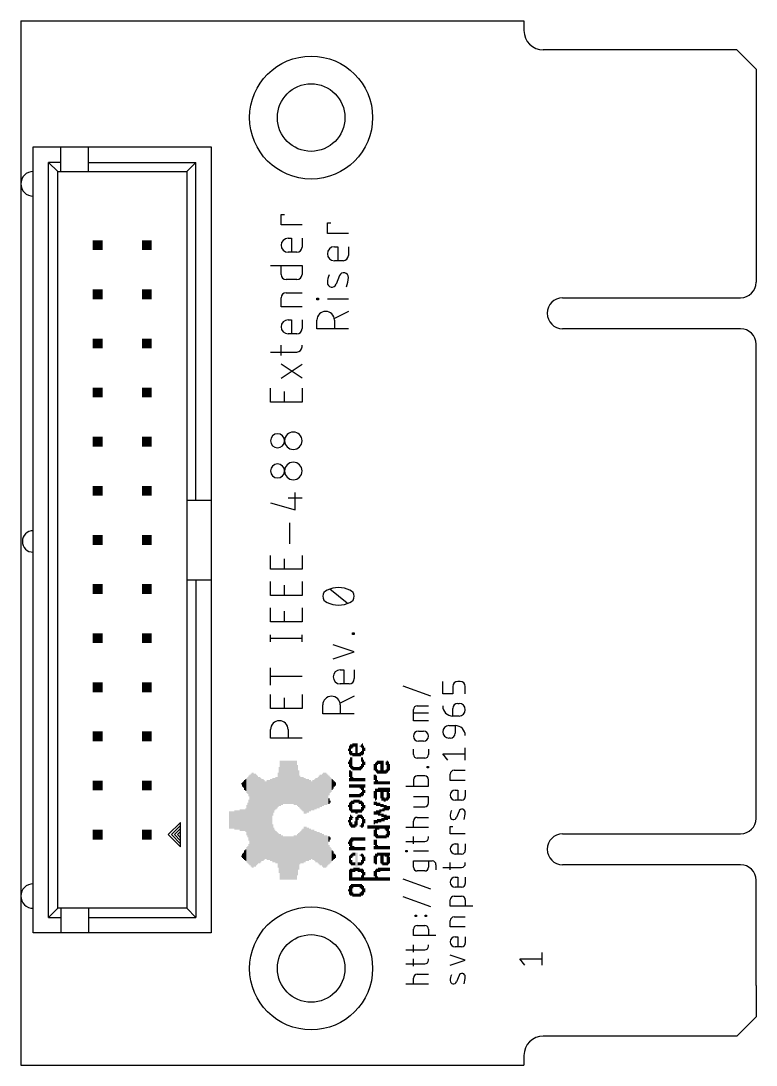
# Model space of a CAD drawing. Extents: x 0 to 54.6, y 0 to 84.3.
# Drawn here: x 0 to 38, y 0 to 54 of the extents above; entities that cross this region are included whole.
import ezdxf

# ---------------------------------------------------------------- set-up
doc = ezdxf.new("R2010")
doc.units = 0
for name, color, linetype in [('20', 30, 'CONTINUOUS'), ('21', 253, 'CONTINUOUS'), ('51', 253, 'CONTINUOUS')]:
    doc.layers.add(name, color=color, linetype=linetype)

# ---------------------------------------------------------------- blocks, each defined once
blk = doc.blocks.new('RECT')
blk.add_solid([(-0.5, -0.5), (0.5, -0.5), (-0.5, 0.5), (0.5, 0.5)])

msp = doc.modelspace()

# ---------------------------------------------------------------- linework, layer by layer
at = {"layer": '20'}
for p, q in [((0, 54), (0, 0)), ((0, 54), (26, 54)), ((26, 54), (26, 53.5)), ((37, 52.5), (27, 52.5)), ((37, 52.5), (38, 51.5)), ((38, 51.5), (38, 40.48)), ((28, 39.68), (37.2, 39.68)), ((37.2, 38.08), (28, 38.08)), ((38, 12.76), (38, 37.28)), ((28, 11.96), (37.2, 11.96)), ((37.2, 10.36), (28, 10.36)), ((38, 4.12), (38, 9.56)), ((38, 4.12), (38, 2.5)), ((37, 1.5), (38, 2.5)), ((37, 1.5), (27, 1.5)), ((0, 0), (26, 0)), ((26, 0.5), (26, 0))]:
    msp.add_line(p, q, dxfattribs=at)
for centre, radius, start, end in [((27, 53.5), 1, 180, 270), ((37.2, 40.48), 0.8, 270, 0), ((28, 38.88), 0.8, 90, 180), ((28, 38.88), 0.8, 180, 270), ((37.2, 37.28), 0.8, 0, 90), ((37.2, 12.76), 0.8, 270, 0), ((28, 11.16), 0.8, 90, 180), ((28, 11.16), 0.8, 180, 270), ((37.2, 9.56), 0.8, 0, 90), ((27, 0.5), 1, 90, 180)]:
    msp.add_arc(centre, radius, start, end, dxfattribs=at)
at = {"layer": '21'}
for p, q in [((0.6337, 6.8388), (0.6337, 47.4788)), ((0.6337, 47.4788), (2.0625, 47.4788)), ((2.0625, 47.4788), (3.4912, 47.4788)), ((2.0625, 46.6851), (2.0625, 47.4788)), ((3.4912, 47.4788), (9.8413, 47.4788)), ((3.4912, 46.6851), (3.4912, 47.4788)), ((9.8413, 47.4788), (9.8413, 29.2226)), ((1.4275, 7.6325), (1.4275, 46.6851)), ((2.0625, 46.6851), (1.4275, 46.6851)), ((1.9037, 46.2088), (1.4275, 46.6851)), ((2.0625, 46.2088), (2.0625, 46.6851)), ((3.4912, 46.2088), (3.4912, 46.6851)), ((3.4912, 46.6851), (9.0475, 46.6851)), ((8.5713, 46.2088), (9.0475, 46.6851)), ((9.0475, 29.2226), (9.0475, 46.6851)), ((1.9037, 8.1088), (1.9037, 46.2088)), ((1.9037, 46.2088), (2.0625, 46.2088)), ((2.0625, 46.2088), (3.4912, 46.2088)), ((3.4912, 46.2088), (8.5713, 46.2088)), ((8.5713, 46.2088), (8.5713, 29.2226)), ((13.4463, 43.4503), (13.4463, 43.9921)), ((13.4463, 43.9921), (13.6269, 43.9921)), ((14.5301, 43.4503), (13.4463, 43.4503)), ((15.8401, 43.0115), (15.8401, 43.5534)), ((15.8401, 43.5534), (16.0207, 43.5534)), ((13.8076, 42.7574), (13.9882, 42.7574)), ((13.9882, 42.7574), (13.9882, 42.035)), ((14.5301, 42.7574), (14.5301, 42.3059)), ((16.9238, 43.0115), (15.8401, 43.0115)), ((16.2013, 42.3187), (16.3819, 42.3187)), ((16.3819, 42.3187), (16.3819, 41.5962)), ((16.9238, 42.3187), (16.9238, 41.8672)), ((14.2591, 42.035), (13.8076, 42.035)), ((16.6529, 41.5962), (16.2013, 41.5962)), ((12.9045, 41.3433), (14.5301, 41.3433)), ((13.4463, 40.8918), (13.4463, 41.3433)), ((14.5301, 41.3433), (14.5301, 40.8918)), ((14.2591, 40.6208), (13.7172, 40.6208)), ((16.4722, 40.8285), (16.2916, 40.377)), ((13.4463, 39.2213), (13.4463, 39.6729)), ((13.7172, 39.9438), (14.5301, 39.9438)), ((15.2982, 39.5676), (15.2982, 39.6579)), ((15.2982, 39.6579), (15.3885, 39.6579)), ((15.3885, 39.5676), (15.2982, 39.5676)), ((15.3885, 39.6579), (15.3885, 39.5676)), ((16.9238, 39.6128), (15.8401, 39.6128)), ((14.5301, 39.2213), (13.4463, 39.2213)), ((16.9238, 38.9793), (16.2013, 38.6181)), ((13.8076, 38.537), (13.9882, 38.537)), ((13.9882, 38.537), (13.9882, 37.8145)), ((14.5301, 38.537), (14.5301, 38.0855)), ((15.2982, 38.0762), (15.2982, 38.5278)), ((16.2013, 38.5278), (16.2013, 38.0762)), ((14.2591, 37.8145), (13.8076, 37.8145)), ((16.9238, 38.0762), (15.2982, 38.0762)), ((12.9045, 36.8755), (14.2591, 36.8755)), ((13.4463, 36.6948), (13.4463, 37.2367)), ((14.5301, 37.1464), (14.5301, 37.2367)), ((14.5301, 35.522), (13.4463, 36.2444)), ((13.4463, 35.522), (14.5301, 36.2444)), ((12.9045, 34.2883), (12.9045, 35.0108)), ((13.6269, 34.2883), (13.6269, 34.8302)), ((14.5301, 35.0108), (14.5301, 34.2883)), ((14.5301, 34.2883), (12.9045, 34.2883)), ((8.5713, 29.2226), (8.5713, 25.095)), ((8.5713, 29.2226), (9.0475, 29.2226)), ((9.0475, 29.2226), (9.8413, 29.2226)), ((9.8413, 29.2226), (9.8413, 25.095)), ((13.8076, 29.3424), (14.5301, 29.3424)), ((14.1688, 28.7102), (14.1688, 29.6133)), ((12.9045, 29.0715), (14.1688, 28.7102)), ((13.8979, 26.9526), (13.8979, 28.0363)), ((12.9045, 25.6391), (12.9045, 26.3616)), ((13.6269, 25.6391), (13.6269, 26.1809)), ((14.5301, 26.3616), (14.5301, 25.6391)), ((14.5301, 25.6391), (12.9045, 25.6391)), ((8.5713, 25.095), (8.5713, 8.1088)), ((8.5713, 25.095), (9.0475, 25.095)), ((9.0475, 25.095), (9.8413, 25.095)), ((9.0475, 25.095), (9.0475, 7.6325)), ((9.8413, 25.095), (9.8413, 6.8388)), ((12.9045, 24.2844), (12.9045, 25.0068)), ((14.5301, 25.0068), (14.5301, 24.2844)), ((13.6269, 24.2844), (13.6269, 24.8262)), ((16.8676, 23.8821), (15.9644, 24.6046)), ((14.5301, 24.2844), (12.9045, 24.2844)), ((12.9045, 22.9297), (12.9045, 23.6521)), ((13.6269, 22.9297), (13.6269, 23.4715)), ((14.5301, 23.6521), (14.5301, 22.9297)), ((14.5301, 22.9297), (12.9045, 22.9297)), ((12.9045, 21.895), (12.9045, 22.2563)), ((14.5301, 21.895), (14.5301, 22.2563)), ((17.1385, 22.2703), (17.1385, 22.3606)), ((17.1385, 22.3606), (17.2288, 22.3606)), ((17.2288, 22.2703), (17.1385, 22.2703)), ((17.2288, 22.3606), (17.2288, 22.2703)), ((12.9045, 22.0756), (14.5301, 22.0756)), ((17.2288, 21.3776), (16.1451, 21.7389)), ((16.1451, 21.0164), (17.2288, 21.3776)), ((12.9045, 19.6441), (12.9045, 20.5472)), ((14.5301, 20.0957), (12.9045, 20.0957)), ((16.5063, 20.4363), (16.6869, 20.4363)), ((16.6869, 20.4363), (16.6869, 19.7138)), ((17.2288, 20.4363), (17.2288, 19.9847)), ((16.9579, 19.7138), (16.5063, 19.7138)), ((21.194, 19.0754), (19.766, 19.5947)), ((21.8008, 19.1953), (21.8008, 19.8444)), ((22.3201, 19.5848), (22.3201, 19.1953)), ((22.7096, 19.8444), (22.5797, 19.8444)), ((22.9692, 19.1953), (22.9692, 19.5848)), ((12.9045, 18.4487), (12.9045, 19.1712)), ((13.6269, 18.4487), (13.6269, 18.9906)), ((14.5301, 19.1712), (14.5301, 18.4487)), ((17.2288, 19.0768), (16.5063, 18.7156)), ((22.3201, 19.1953), (21.8008, 19.1953)), ((14.5301, 18.4487), (12.9045, 18.4487)), ((15.6032, 18.1737), (15.6032, 18.6253)), ((16.5063, 18.6253), (16.5063, 18.1737)), ((20.2853, 17.8025), (20.2853, 18.3867)), ((20.48, 18.5815), (21.0642, 18.5815)), ((22.3201, 18.0523), (22.3201, 18.4418)), ((22.5797, 18.7014), (22.6446, 18.7014)), ((17.2288, 18.1737), (15.6032, 18.1737)), ((21.0642, 18.192), (20.2853, 18.192)), ((22.6446, 18.0523), (22.3201, 18.0523)), ((12.9045, 16.9037), (12.9045, 17.3553)), ((13.8076, 17.3553), (13.8076, 16.9037)), ((21.0642, 17.8025), (20.2853, 17.8025)), ((22.1254, 17.5584), (22.4499, 17.5584)), ((22.4499, 17.5584), (22.4499, 17.169)), ((14.5301, 16.9037), (12.9045, 16.9037)), ((20.5449, 17.2706), (20.8046, 17.2706)), ((20.8046, 16.7513), (20.5449, 16.7513)), ((22.1903, 16.9093), (22.1254, 16.9093)), ((20.2853, 16.071), (20.2853, 16.3307)), ((21.0642, 16.3307), (21.0642, 16.071)), ((22.9692, 15.7663), (22.9692, 16.4154)), ((20.8695, 15.8763), (20.48, 15.8763)), ((22.0604, 15.7663), (21.8008, 16.0909)), ((21.8008, 16.0909), (22.9692, 16.0909)), ((20.9993, 15.3783), (20.9993, 15.4432)), ((20.9993, 15.4432), (21.0642, 15.4432)), ((21.0642, 15.3783), (20.9993, 15.3783)), ((21.0642, 15.4432), (21.0642, 15.3783)), ((22.385, 15.2456), (22.9692, 15.2456)), ((20.2853, 14.7576), (20.2853, 14.4331)), ((20.8695, 14.9524), (20.48, 14.9524)), ((21.0642, 14.4331), (21.0642, 14.7576)), ((22.1903, 14.7264), (22.1903, 15.0509)), ((22.9692, 14.7264), (22.1903, 14.7264)), ((19.8958, 14.4331), (21.0642, 14.4331)), ((22.4499, 14.2169), (22.5797, 14.2169)), ((22.5797, 14.2169), (22.5797, 13.6977)), ((22.9692, 14.2169), (22.9692, 13.8924)), ((21.0642, 13.8797), (20.2853, 13.8797)), ((21.0642, 13.5551), (21.0642, 13.8797)), ((22.7745, 13.6977), (22.4499, 13.6977)), ((20.2853, 13.3604), (20.8695, 13.3604)), ((22.6446, 13.129), (22.5148, 12.8044)), ((8.2537, 12.5538), (7.6187, 11.9188)), ((8.2537, 12.395), (8.2537, 12.5538)), ((20.2853, 12.2936), (20.2853, 12.6181)), ((20.48, 12.8129), (21.0642, 12.8129)), ((7.6187, 11.9188), (8.2537, 11.2838)), ((8.2537, 12.395), (7.7775, 11.9188)), ((7.7775, 11.9188), (8.2537, 11.4425)), ((8.2537, 12.2363), (7.9362, 11.9188)), ((7.9362, 11.9188), (8.2537, 11.6013)), ((8.2537, 12.0775), (8.095, 11.9188)), ((8.095, 11.9188), (8.2537, 11.7599)), ((8.2537, 12.2363), (8.2537, 12.395)), ((8.2537, 12.0775), (8.2537, 12.2363)), ((8.2537, 11.7599), (8.2537, 12.0775)), ((21.0642, 12.2936), (19.8958, 12.2936)), ((22.1903, 11.9517), (22.1903, 12.3412)), ((22.1903, 12.3412), (22.3201, 12.3412)), ((22.9692, 11.9517), (22.1903, 11.9517)), ((8.2537, 11.6013), (8.2537, 11.7599)), ((8.2537, 11.4425), (8.2537, 11.6013)), ((8.2537, 11.2838), (8.2537, 11.4425)), ((19.8958, 11.5647), (20.8695, 11.5647)), ((20.2853, 11.4349), (20.2853, 11.8243)), ((21.0642, 11.7594), (21.0642, 11.8243)), ((22.4499, 11.4356), (22.5797, 11.4356)), ((22.5797, 11.4356), (22.5797, 10.9164)), ((22.9692, 11.4356), (22.9692, 11.1111)), ((19.8958, 11.0349), (19.8958, 11.0998)), ((19.8958, 11.0998), (19.9607, 11.0998)), ((19.9607, 11.0349), (19.8958, 11.0349)), ((19.9607, 11.0998), (19.9607, 11.0349)), ((21.0642, 11.0673), (20.2853, 11.0673)), ((22.7745, 10.9164), (22.4499, 10.9164)), ((20.2853, 10.2345), (20.2853, 10.5591)), ((20.2853, 10.5591), (21.2589, 10.5591)), ((21.0642, 10.5591), (21.0642, 10.2345)), ((21.4537, 10.3643), (21.4537, 10.1047)), ((22.1903, 10.0957), (22.1903, 10.4852)), ((22.9692, 10.4203), (22.9692, 10.4852)), ((20.8695, 10.0398), (20.48, 10.0398)), ((21.8008, 10.2255), (22.7745, 10.2255)), ((22.4499, 9.7211), (22.5797, 9.7211)), ((22.5797, 9.7211), (22.5797, 9.2019)), ((22.9692, 9.7211), (22.9692, 9.3966)), ((21.194, 9.0932), (19.766, 9.6125)), ((22.7745, 9.2019), (22.4499, 9.2019)), ((21.194, 8.1788), (19.766, 8.6981)), ((22.385, 8.7364), (22.7745, 8.7364)), ((1.4275, 7.6325), (1.9037, 8.1088)), ((2.0625, 8.1088), (1.9037, 8.1088)), ((3.4912, 8.1088), (2.0625, 8.1088)), ((2.0625, 8.1088), (2.0625, 7.6325)), ((8.5713, 8.1088), (3.4912, 8.1088)), ((3.4912, 8.1088), (3.4912, 7.6325)), ((9.0475, 7.6325), (8.5713, 8.1088)), ((22.1903, 8.2171), (22.1903, 8.5417)), ((23.3587, 8.2171), (22.1903, 8.2171)), ((22.9692, 8.5417), (22.9692, 8.2171)), ((1.4275, 7.6325), (2.0625, 7.6325)), ((2.0625, 7.6325), (2.0625, 6.8388)), ((3.4912, 7.6325), (3.4912, 6.8388)), ((3.4912, 7.6325), (9.0475, 7.6325)), ((20.3826, 7.6821), (20.3826, 7.747)), ((20.3826, 7.747), (20.4475, 7.747)), ((20.4475, 7.6821), (20.3826, 7.6821)), ((20.4475, 7.747), (20.4475, 7.6821)), ((20.9019, 7.6821), (20.9019, 7.747)), ((20.9019, 7.747), (20.9668, 7.747)), ((20.9668, 7.6821), (20.9019, 7.6821)), ((20.9668, 7.747), (20.9668, 7.6821)), ((22.385, 7.6637), (22.9692, 7.6637)), ((20.2853, 6.6988), (20.2853, 7.0233)), ((20.48, 7.2181), (20.8695, 7.2181)), ((21.0642, 7.0233), (21.0642, 6.6988)), ((22.1903, 7.1445), (22.1903, 7.469)), ((22.9692, 7.1445), (22.1903, 7.1445)), ((2.0625, 6.8388), (0.6337, 6.8388)), ((3.4912, 6.8388), (2.0625, 6.8388)), ((9.8413, 6.8388), (3.4912, 6.8388)), ((21.4537, 6.6988), (20.2853, 6.6988)), ((22.4499, 6.635), (22.5797, 6.635)), ((22.5797, 6.635), (22.5797, 6.1158)), ((22.9692, 6.635), (22.9692, 6.3105)), ((19.8958, 5.964), (20.8695, 5.964)), ((20.2853, 5.8342), (20.2853, 6.2236)), ((21.0642, 6.1587), (21.0642, 6.2236)), ((22.7745, 6.1158), (22.4499, 6.1158)), ((20.2853, 5.1103), (20.2853, 5.4997)), ((21.0642, 5.4348), (21.0642, 5.4997)), ((22.9692, 5.4229), (22.1903, 5.6825)), ((22.1903, 5.1633), (22.9692, 5.4229)), ((26.0404, 5.1708), (25.7808, 5.4954)), ((25.7808, 5.4954), (26.9492, 5.4954)), ((26.9492, 5.1708), (26.9492, 5.8199)), ((19.8958, 5.2401), (20.8695, 5.2401)), ((20.2853, 4.1783), (20.2853, 4.5029)), ((20.48, 4.6976), (21.0642, 4.6976)), ((22.6446, 4.6327), (22.5148, 4.3081)), ((21.0642, 4.1783), (19.8958, 4.1783))]:
    msp.add_line(p, q, dxfattribs=at)
for centre, radius in [((15, 49), 3.1789), ((15, 49), 1.7463), ((15, 5), 3.1789), ((15, 5), 1.7463)]:
    msp.add_circle(centre, radius, dxfattribs=at)
for centre, radius, start, end in [((0.6337, 45.5738), 0.635, 90, 270), ((13.8076, 42.3962), 0.3612, 90, 270), ((14.2591, 42.3059), 0.2709, 270, 0), ((16.2013, 41.9575), 0.3612, 90, 270), ((16.6529, 41.8672), 0.2709, 270, 0), ((13.7172, 40.8918), 0.2709, 180, 270), ((14.2591, 40.8918), 0.2709, 270, 0), ((16.8655, 40.4526), 1.0256, 155.761, 179.1819), ((16.6897, 40.7416), 0.2342, 359.1818, 158.1985), ((15.3924, 40.7601), 1.5316, 340.2089, 359.1818), ((16.0742, 40.4639), 0.2342, 179.1818, 338.1988), ((13.7173, 39.6729), 0.2709, 90.0007, 180), ((15.7498, 38.5278), 0.4516, 0, 180), ((13.8076, 38.1758), 0.3612, 90, 270), ((14.2591, 38.0855), 0.2709, 270, 0), ((14.2591, 37.1464), 0.2709, 270, 0), ((13.2657, 32.288), 0.3612, 90, 270), ((13.2657, 32.288), 0.3612, 270, 90), ((14.0785, 32.288), 0.4516, 90, 270), ((14.0785, 32.288), 0.4516, 270, 90), ((13.2657, 30.7249), 0.3612, 90, 270), ((13.2657, 30.7249), 0.3612, 270, 90), ((14.0785, 30.7249), 0.4516, 90, 270), ((14.0785, 30.7249), 0.4516, 270, 90), ((0.6337, 27.0794), 0.5556, 90, 270), ((15.9374, 24.2433), 0.3342, 108.9243, 180), ((16.416, 23.3553), 1.3396, 90.0001, 115.989), ((16.416, 23.3552), 1.3396, 64.0111, 90), ((16.8946, 24.2433), 0.3342, 359.9999, 71.0745), ((15.9373, 24.2433), 0.3341, 179.9998, 251.0758), ((16.416, 25.1314), 1.3396, 244.011, 269.9999), ((16.416, 25.1314), 1.3396, 270, 295.9889), ((16.8947, 24.2433), 0.3342, 288.925, 0), ((16.5063, 20.075), 0.3612, 90, 270), ((16.9579, 19.9847), 0.2709, 270, 0), ((22.5797, 19.5848), 0.2596, 90, 180), ((22.7096, 19.5848), 0.2596, 0, 90), ((16.0548, 18.6253), 0.4516, 0, 180), ((20.48, 18.3867), 0.1947, 90, 180), ((22.3201, 18.5716), 0.5193, 180.0007, 270), ((22.5797, 18.4418), 0.2596, 90, 180), ((22.6446, 18.3769), 0.3246, 270, 90), ((13.356, 17.3553), 0.4516, 0, 180), ((22.1254, 17.2339), 0.3246, 90, 270), ((22.4499, 17.0392), 0.5193, 0, 90), ((20.5449, 17.0109), 0.2596, 90, 270), ((20.8046, 17.0109), 0.2596, 270, 90), ((22.1903, 17.169), 0.2596, 270, 0), ((20.48, 16.071), 0.1947, 180, 270), ((20.8695, 16.071), 0.1947, 270, 0), ((22.385, 15.0509), 0.1947, 90.0009, 180), ((20.48, 14.7576), 0.1947, 90, 180), ((20.8695, 14.7576), 0.1947, 0, 90), ((22.4499, 13.9573), 0.2596, 90, 270), ((20.8695, 13.5551), 0.1947, 270, 0), ((22.7745, 13.8924), 0.1947, 270, 0), ((22.9273, 12.8588), 0.7371, 155.7611, 179.1819), ((22.8009, 13.0665), 0.1683, 359.1819, 158.1986), ((21.8685, 13.0798), 1.1008, 340.209, 359.1819), ((20.48, 12.6181), 0.1947, 90.0009, 180), ((22.3586, 12.8669), 0.1683, 179.1818, 338.1989), ((20.8695, 11.7594), 0.1947, 270, 0), ((22.4499, 11.176), 0.2596, 90, 270), ((22.7745, 11.1111), 0.1947, 270, 0), ((21.2589, 10.3643), 0.1947, 0, 90), ((22.7745, 10.4203), 0.1947, 270, 0), ((20.48, 10.2345), 0.1947, 180, 270), ((20.8695, 10.2345), 0.1947, 270, 0), ((22.4499, 9.4615), 0.2596, 90, 270), ((0.6337, 8.7438), 0.635, 90, 270), ((22.7745, 9.3966), 0.1947, 270, 0), ((22.385, 8.5417), 0.1947, 90.0009, 180), ((22.7745, 8.5417), 0.1947, 0, 90), ((22.385, 7.469), 0.1947, 90.0009, 180), ((20.48, 7.0233), 0.1947, 90.0009, 180), ((20.8695, 7.0233), 0.1947, 0, 90), ((22.4499, 6.3754), 0.2596, 90, 270), ((20.8695, 6.1587), 0.1947, 270, 0), ((22.7745, 6.3105), 0.1947, 270, 0), ((20.8695, 5.4348), 0.1947, 270, 0), ((20.48, 4.5029), 0.1947, 90.0009, 180), ((22.9273, 4.3625), 0.7371, 155.7611, 179.1819), ((22.3586, 4.3706), 0.1683, 179.1818, 338.1989), ((22.8009, 4.5702), 0.1683, 359.1819, 158.1986), ((21.8685, 4.5835), 1.1008, 340.209, 359.1819)]:
    msp.add_arc(centre, radius, start, end, dxfattribs=at)

# ---------------------------------------------------------------- block references
at = {"layer": '21', "yscale": 0.0559, "rotation": 90}
for p, xscale in [((16.9278, 16.303), 0.1118), ((16.9837, 16.303), 0.447), ((17.0396, 16.303), 0.5588), ((17.0954, 16.4706), 0.2235), ((17.0954, 16.1354), 0.2235), ((17.1513, 16.5265), 0.2235), ((17.2072, 16.5544), 0.1676), ((17.2631, 16.5544), 0.1676), ((17.319, 16.303), 0.6706), ((17.3749, 16.303), 0.6706), ((17.5425, 16.4986), 0.0559), ((17.5984, 16.4986), 0.1676), ((17.5984, 16.1354), 0.2235), ((17.6543, 16.3309), 0.6147), ((17.7101, 16.303), 0.447), ((17.766, 16.3309), 0.1676), ((13.4074, 14.5707), 2.347), ((13.4633, 14.5987), 2.2911), ((13.5191, 14.5987), 2.2911), ((13.575, 14.6266), 2.2352), ((13.6309, 14.6266), 2.2352), ((13.6868, 14.6266), 2.2352), ((13.7427, 14.6266), 2.2352), ((13.7985, 14.6266), 2.2352), ((13.8544, 14.6266), 2.2352), ((13.9103, 14.6266), 2.2352), ((13.9662, 14.6266), 2.2352), ((14.0221, 14.6266), 2.2352), ((14.0779, 14.6266), 2.2352), ((14.1338, 14.5987), 2.2911), ((14.1897, 14.5987), 2.2911), ((14.2456, 14.5987), 2.2911), ((16.9278, 15.6324), 0.1118), ((16.9837, 15.6045), 0.3912), ((17.0396, 15.6324), 0.5588), ((17.0954, 15.6045), 0.6147), ((17.1513, 16.0515), 0.1676), ((17.2072, 16.0515), 0.1676), ((17.2631, 16.0515), 0.1676), ((17.4307, 16.0515), 0.1676), ((17.4866, 16.0515), 0.1676), ((17.5425, 16.0795), 0.2235), ((17.5984, 15.8001), 0.2235), ((17.6543, 15.6324), 0.5588), ((17.7101, 15.6045), 0.3912), ((17.766, 15.6045), 0.1676), ((18.3807, 15.4089), 0.5588), ((18.4366, 15.6324), 0.2235), ((18.4925, 15.6604), 0.1676), ((18.5483, 15.6604), 0.1676), ((18.6042, 15.4089), 0.6706), ((18.6601, 15.4089), 0.6706), ((18.716, 15.4089), 0.6706), ((18.8836, 15.6045), 0.1676), ((18.9395, 15.4369), 0.6147), ((18.9954, 15.4369), 0.5029), ((11.9545, 12.6708), 4.9174), ((12.0104, 12.6708), 4.9174), ((13.2956, 14.2354), 1.7882), ((13.3515, 14.4031), 2.0117), ((14.3015, 14.459), 2.1234), ((14.3573, 14.2913), 1.8999), ((15.6426, 14.2634), 1.7323), ((15.6985, 14.2913), 1.6764), ((15.7543, 14.2913), 1.6764), ((16.9837, 15.0736), 0.3353), ((17.0396, 14.9619), 0.5588), ((17.0954, 14.9339), 0.5029), ((17.1513, 15.353), 0.2235), ((17.2072, 15.3251), 0.1676), ((17.2631, 15.3251), 0.1676), ((17.319, 15.3251), 0.1676), ((17.3749, 15.3251), 0.1676), ((17.4307, 15.3251), 0.1676), ((17.4866, 15.3251), 0.1676), ((17.5425, 15.353), 0.2235), ((17.5984, 15.4369), 0.2794), ((18.2689, 15.4089), 0.3353), ((18.3248, 15.4089), 0.447), ((18.4366, 15.1854), 0.2235), ((18.4925, 15.1575), 0.1676), ((18.5483, 15.1575), 0.1676), ((18.7719, 15.1575), 0.1676), ((18.8277, 15.1575), 0.1676), ((18.8836, 15.1854), 0.2235), ((19.0512, 15.4089), 0.3353), ((11.4516, 14.5148), 0.2235), ((11.5075, 14.5148), 0.3353), ((11.5633, 14.4869), 0.5029), ((11.6192, 14.4869), 0.6147), ((11.6751, 14.459), 0.7823), ((11.731, 14.459), 0.8941), ((11.7869, 14.431), 1.0617), ((11.8427, 12.6708), 4.6939), ((11.8986, 12.6708), 4.8057), ((12.0663, 12.6708), 4.8057), ((12.1221, 12.6708), 4.8057), ((12.178, 12.6708), 4.6939), ((12.2339, 12.6708), 4.5822), ((12.2898, 12.6708), 4.4704), ((12.3457, 12.6708), 4.4704), ((12.4015, 12.6708), 4.3586), ((12.4574, 12.6708), 4.2469), ((12.5133, 12.6708), 4.2469), ((12.5692, 12.6708), 4.1351), ((12.625, 12.6708), 4.0234), ((12.6809, 12.6708), 4.0234), ((12.7368, 12.6708), 4.1351), ((12.7927, 12.6708), 4.1351), ((12.8486, 12.6708), 4.1351), ((12.9045, 12.6708), 4.2469), ((12.9603, 12.6708), 4.2469), ((13.0162, 13.8722), 1.9558), ((13.0721, 13.956), 1.7882), ((13.128, 14.0119), 1.6764), ((13.1839, 14.0678), 1.6764), ((13.2397, 14.0957), 1.6205), ((14.4132, 14.1237), 1.6764), ((14.4691, 14.0678), 1.6764), ((14.525, 14.0399), 1.7323), ((14.5808, 14.0119), 1.7882), ((14.6367, 13.9281), 1.844), ((14.6926, 13.9281), 1.844), ((14.7485, 13.9002), 1.7882), ((14.8044, 13.9281), 1.7323), ((14.8603, 13.9281), 1.7323), ((14.9161, 13.9281), 1.6205), ((14.972, 13.9281), 1.6205), ((15.0279, 13.9281), 1.5088), ((15.0838, 13.956), 1.5646), ((15.1397, 13.956), 1.5646), ((15.1955, 14.0119), 1.5646), ((15.2514, 14.0399), 1.6205), ((15.3073, 14.0678), 1.5646), ((15.3632, 14.0957), 1.6205), ((15.4191, 14.1237), 1.6764), ((15.4749, 14.1796), 1.6764), ((15.5308, 14.1796), 1.6764), ((15.5867, 14.2354), 1.6764), ((15.8102, 14.2634), 1.6205), ((15.8661, 14.2634), 1.5088), ((15.922, 14.459), 1.0058), ((15.9779, 14.4869), 0.8382), ((16.0337, 14.4869), 0.7264), ((16.0896, 14.5148), 0.5588), ((16.1455, 14.5148), 0.447), ((16.2014, 14.5428), 0.2794), ((16.2572, 14.5428), 0.1676), ((16.9837, 14.7663), 0.1676), ((17.1513, 14.7942), 0.2235), ((17.2072, 14.7663), 0.1676), ((17.2631, 14.7663), 0.1676), ((17.319, 14.7663), 0.1676), ((17.3749, 14.7663), 0.1676), ((17.4307, 14.7663), 0.1676), ((17.4866, 14.7663), 0.1676), ((17.5425, 14.7663), 0.1676), ((17.5984, 14.7663), 0.1676), ((17.6543, 14.7663), 0.1676), ((17.7101, 14.7663), 0.1676), ((17.766, 14.7663), 0.1676), ((18.2689, 14.878), 0.2794), ((18.2689, 14.5987), 0.1676), ((18.3248, 14.7663), 0.5029), ((18.3807, 14.7384), 0.447), ((18.4366, 14.6266), 0.2235), ((18.4925, 14.5987), 0.1676), ((18.5483, 14.5987), 0.1676), ((18.6042, 14.5987), 0.1676), ((18.6601, 14.5987), 0.1676), ((18.716, 14.5987), 0.1676), ((18.7719, 14.5987), 0.1676), ((18.8277, 14.5987), 0.1676), ((18.8836, 14.5987), 0.1676), ((18.9395, 14.5987), 0.1676), ((18.9954, 14.5987), 0.1676), ((19.0512, 14.5987), 0.1676), ((11.3957, 14.5428), 0.0559), ((16.9837, 14.431), 0.1676), ((17.0396, 14.431), 0.1676), ((17.0954, 14.431), 0.1676), ((17.1513, 14.431), 0.1676), ((17.2072, 14.431), 0.1676), ((17.2631, 14.431), 0.1676), ((17.319, 14.431), 0.1676), ((17.3749, 14.431), 0.1676), ((17.4307, 14.431), 0.1676), ((17.4866, 14.431), 0.1676), ((17.5425, 14.4031), 0.2235), ((17.5425, 13.956), 0.2235), ((17.5984, 14.3751), 0.2794), ((17.5984, 14.0119), 0.2235), ((17.6543, 14.2075), 0.6147), ((17.7101, 14.2354), 0.5588), ((17.766, 14.431), 0.1676), ((17.766, 14.1516), 0.1676), ((18.2689, 13.984), 0.3912), ((18.3248, 13.984), 0.6147), ((18.3807, 14.0119), 0.5588), ((18.4366, 14.2075), 0.1676), ((18.4925, 14.2354), 0.2235), ((18.5483, 14.2354), 0.2235), ((18.6042, 14.0678), 0.5588), ((18.6601, 14.0119), 0.6706), ((18.716, 14.0119), 0.6706), ((18.7719, 14.2354), 0.2235), ((18.8277, 14.2354), 0.2235), ((18.8836, 14.2354), 0.2235), ((18.9395, 14.0119), 0.6706), ((18.9954, 14.0399), 0.6147), ((19.0512, 14.2354), 0.2235), ((19.0512, 13.9281), 0.2794), ((11.731, 12.6708), 1.7882), ((11.7869, 12.6708), 2.1234), ((15.922, 13.6487), 0.2794), ((15.9779, 13.6208), 0.1118), ((16.9837, 13.9281), 0.1676), ((16.9837, 13.3693), 0.3912), ((17.0396, 13.9281), 0.1676), ((17.0396, 13.3693), 0.5029), ((17.0954, 13.9281), 0.1676), ((17.0954, 13.3693), 0.6147), ((17.1513, 13.9281), 0.1676), ((17.1513, 13.5928), 0.1676), ((17.2072, 13.9281), 0.1676), ((17.2072, 13.6208), 0.2235), ((17.2631, 13.9281), 0.1676), ((17.2631, 13.6487), 0.1676), ((17.319, 13.9281), 0.1676), ((17.319, 13.6487), 0.1676), ((17.3749, 13.9281), 0.1676), ((17.3749, 13.6487), 0.1676), ((17.4307, 13.9281), 0.1676), ((17.4307, 13.6487), 0.1676), ((17.4866, 13.9281), 0.1676), ((17.4866, 13.6208), 0.2235), ((17.5425, 13.5928), 0.1676), ((17.5984, 13.5369), 0.2794), ((17.6543, 13.3693), 0.5029), ((17.7101, 13.3693), 0.3912), ((18.2689, 13.5369), 0.1676), ((18.3248, 13.5369), 0.1676), ((18.3807, 13.509), 0.2235), ((18.4366, 13.4811), 0.1676), ((18.4925, 13.4811), 0.1676), ((18.5483, 13.4811), 0.1676), ((18.6042, 13.4252), 0.1676), ((18.6601, 13.4252), 0.1676), ((18.716, 13.4252), 0.1676), ((18.7719, 13.7325), 0.2235), ((18.8277, 13.7046), 0.1676), ((18.8836, 13.7605), 0.1676), ((10.781, 12.6708), 0.8941), ((10.8369, 12.6708), 0.8941), ((10.8928, 12.6708), 0.8941), ((10.9487, 12.6708), 0.8941), ((11.0045, 12.6708), 0.8941), ((11.0604, 12.6708), 1.0058), ((11.1163, 12.6708), 1.0058), ((11.1722, 12.6708), 1.0058), ((11.2281, 12.6708), 1.0058), ((11.2839, 12.6708), 1.0058), ((11.3398, 12.6708), 1.1176), ((11.3957, 12.6708), 1.1176), ((11.4516, 12.6708), 1.1176), ((11.5075, 12.6708), 1.1176), ((11.5633, 12.6708), 1.1176), ((11.6192, 12.6708), 1.2294), ((11.6751, 12.6708), 1.5646), ((16.9278, 13.3972), 0.1118), ((17.1513, 13.1458), 0.1676), ((17.2072, 13.1458), 0.1676), ((17.2631, 13.1458), 0.1676), ((17.319, 13.1178), 0.2235), ((17.3749, 13.1178), 0.2235), ((17.4307, 13.1458), 0.1676), ((17.4866, 13.1458), 0.1676), ((17.5425, 13.1458), 0.1676), ((17.5984, 13.2017), 0.2794), ((17.766, 13.3693), 0.1676), ((18.2689, 13.034), 0.1676), ((18.3248, 13.034), 0.1676), ((18.3807, 13.062), 0.2235), ((18.4366, 13.062), 0.2235), ((18.4925, 13.034), 0.2794), ((18.5483, 13.062), 0.3353), ((18.6042, 13.1458), 0.1676), ((18.6042, 12.9502), 0.1118), ((18.6601, 13.1737), 0.1118), ((18.6601, 12.9223), 0.1676), ((18.716, 13.2017), 0.1676), ((18.716, 12.9223), 0.1676), ((18.7719, 13.2855), 0.3353), ((18.8277, 13.3134), 0.2794), ((18.8836, 13.3134), 0.2794), ((18.9395, 13.2855), 0.2235), ((18.9954, 13.2855), 0.2235), ((19.0512, 13.3134), 0.1676), ((13.0162, 11.4694), 1.9558), ((16.9278, 12.6149), 0.1118), ((16.9837, 12.6149), 0.447), ((17.0396, 12.6429), 0.6147), ((17.0954, 12.7826), 0.2235), ((17.0954, 12.4193), 0.2794), ((17.1513, 12.8105), 0.0559), ((17.1513, 12.3635), 0.1676), ((17.2072, 12.3635), 0.1676), ((17.2631, 12.4473), 0.3353), ((17.319, 12.587), 0.5029), ((17.3749, 12.6429), 0.5029), ((17.4307, 12.8105), 0.2794), ((17.4866, 12.8664), 0.1676), ((17.5425, 12.8664), 0.1676), ((17.5984, 12.8384), 0.2235), ((17.5984, 12.3914), 0.2235), ((17.6543, 12.587), 0.6147), ((17.7101, 12.587), 0.5029), ((17.766, 12.6149), 0.2235), ((18.2689, 12.559), 0.2235), ((18.3248, 12.587), 0.1676), ((18.3807, 12.587), 0.1676), ((18.4366, 12.6149), 0.2235), ((18.4925, 12.6429), 0.1676), ((18.5483, 12.6429), 0.1676), ((18.6042, 12.6429), 0.1676), ((18.6601, 12.6987), 0.1676), ((18.716, 12.6987), 0.1676), ((18.7719, 12.7826), 0.3353), ((18.8277, 12.8105), 0.2794), ((18.8836, 12.8105), 0.2794), ((18.9395, 12.7826), 0.2235), ((18.9954, 12.8105), 0.1676), ((19.0512, 12.8105), 0.1676), ((13.0721, 11.3856), 1.7882), ((13.128, 11.3297), 1.6764), ((13.1839, 11.2738), 1.6764), ((13.2397, 11.2459), 1.6205), ((13.2956, 11.1062), 1.7882), ((13.3515, 10.9385), 2.0117), ((13.4074, 10.7709), 2.347), ((13.4633, 10.7429), 2.2911), ((13.5191, 10.7429), 2.2911), ((14.1338, 10.7429), 2.2911), ((14.1897, 10.7429), 2.2911), ((14.2456, 10.7429), 2.2911), ((14.3015, 10.8826), 2.1234), ((14.3573, 11.0503), 1.8999), ((14.4132, 11.2179), 1.6764), ((14.4691, 11.2738), 1.6764), ((14.525, 11.3017), 1.7323), ((14.5808, 11.3297), 1.7882), ((14.6367, 11.4135), 1.844), ((14.6926, 11.4135), 1.844), ((14.7485, 11.4414), 1.7882), ((14.8044, 11.4135), 1.7323), ((14.8603, 11.4135), 1.7323), ((14.9161, 11.4135), 1.6205), ((14.972, 11.4135), 1.6205), ((15.0279, 11.4135), 1.5088), ((15.0838, 11.3856), 1.5646), ((15.1397, 11.3856), 1.5646), ((15.1955, 11.3297), 1.5646), ((15.2514, 11.3017), 1.6205), ((15.3073, 11.2738), 1.5646), ((15.3632, 11.2459), 1.6205), ((15.4191, 11.2179), 1.6764), ((15.4749, 11.162), 1.6764), ((15.5308, 11.162), 1.6764), ((15.5867, 11.1062), 1.6764), ((15.6426, 11.0782), 1.7323), ((15.6985, 11.0503), 1.6764), ((15.7543, 11.0503), 1.6764), ((15.8102, 11.0782), 1.6205), ((17.5425, 12.3635), 0.0559), ((17.9337, 12.3076), 0.1676), ((17.9895, 12.3076), 0.1676), ((18.0454, 12.3076), 0.1676), ((18.1013, 12.3076), 0.1676), ((18.1572, 12.3076), 0.1676), ((18.2131, 12.3076), 0.1676), ((18.2689, 12.3076), 0.1676), ((18.2689, 12.0002), 0.3353), ((18.3248, 12.0841), 0.6147), ((18.3807, 12.0561), 0.6706), ((18.4366, 12.2796), 0.2235), ((18.4366, 11.8326), 0.2235), ((18.4925, 12.2796), 0.2235), ((18.4925, 11.8047), 0.1676), ((18.5483, 12.3076), 0.1676), ((18.5483, 11.8047), 0.1676), ((18.6042, 12.3076), 0.1676), ((18.6042, 11.8047), 0.1676), ((18.6601, 12.3076), 0.1676), ((18.6601, 11.8047), 0.1676), ((18.716, 12.3076), 0.1676), ((18.716, 11.8047), 0.1676), ((18.7719, 12.3076), 0.1676), ((18.7719, 11.8047), 0.1676), ((18.8277, 12.2796), 0.2235), ((18.8277, 11.8047), 0.1676), ((18.8836, 12.2517), 0.2794), ((18.8836, 11.8326), 0.2235), ((18.9395, 12.0841), 0.6147), ((18.9954, 12.0841), 0.6147), ((19.0512, 12.3076), 0.1676), ((19.0512, 12.0002), 0.2235), ((11.7869, 10.9106), 1.0617), ((13.575, 10.715), 2.2352), ((13.6309, 10.715), 2.2352), ((13.6868, 10.715), 2.2352), ((13.7427, 10.715), 2.2352), ((13.7985, 10.715), 2.2352), ((13.8544, 10.715), 2.2352), ((13.9103, 10.715), 2.2352), ((13.9662, 10.715), 2.2352), ((14.0221, 10.715), 2.2352), ((14.0779, 10.715), 2.2352), ((15.8661, 11.0782), 1.5088), ((15.922, 11.6929), 0.2794), ((15.922, 10.8826), 1.0058), ((15.9779, 11.7208), 0.1118), ((16.9278, 11.4973), 0.1118), ((16.9837, 11.4973), 0.3353), ((17.0396, 11.4135), 0.6147), ((17.0954, 11.4414), 0.6706), ((17.1513, 11.665), 0.2235), ((17.2072, 11.6929), 0.1676), ((17.2631, 11.6929), 0.1676), ((17.319, 11.6929), 0.1676), ((17.3749, 11.6929), 0.1676), ((17.4307, 11.6929), 0.1676), ((17.4866, 11.6929), 0.1676), ((17.5425, 11.6929), 0.1676), ((17.5984, 11.6929), 0.1676), ((17.6543, 11.6929), 0.1676), ((17.7101, 11.6929), 0.1676), ((17.766, 11.6929), 0.1676), ((18.2689, 11.5252), 0.2794), ((18.3248, 11.4135), 0.5029), ((18.3807, 11.4135), 0.5029), ((18.4366, 11.2738), 0.2235), ((11.3957, 10.7988), 0.0559), ((11.4516, 10.8268), 0.2235), ((11.5075, 10.8268), 0.3353), ((11.5633, 10.8547), 0.5029), ((11.6192, 10.8547), 0.6147), ((11.6751, 10.8826), 0.7823), ((11.731, 10.8826), 0.8941), ((15.9779, 10.8547), 0.8382), ((16.0337, 10.8547), 0.7264), ((16.0896, 10.8268), 0.5588), ((16.1455, 10.8268), 0.447), ((16.2014, 10.7988), 0.2794), ((16.2572, 10.7988), 0.1676), ((16.9837, 11.19), 0.1676), ((16.9837, 10.6312), 0.3912), ((17.0396, 10.6312), 0.5029), ((17.0954, 10.8268), 0.2235), ((17.1513, 11.2179), 0.2235), ((17.1513, 10.8826), 0.2235), ((17.2072, 11.2179), 0.2235), ((17.2072, 10.9106), 0.1676), ((17.2631, 11.19), 0.1676), ((17.2631, 10.9106), 0.1676), ((17.319, 11.19), 0.1676), ((17.319, 10.6312), 0.7264), ((17.3749, 11.19), 0.1676), ((17.3749, 10.6312), 0.7264), ((17.4307, 11.19), 0.1676), ((17.4866, 11.19), 0.1676), ((17.5425, 11.19), 0.1676), ((17.5425, 10.8547), 0.0559), ((17.5984, 11.19), 0.1676), ((17.5984, 10.8547), 0.1676), ((17.6543, 11.19), 0.1676), ((17.6543, 10.6591), 0.5588), ((17.7101, 11.19), 0.1676), ((17.7101, 10.6591), 0.447), ((17.766, 11.19), 0.1676), ((18.2689, 11.2459), 0.1676), ((18.2689, 10.6312), 0.3912), ((18.3248, 10.6591), 0.5588), ((18.3807, 10.6591), 0.5588), ((18.4366, 10.8826), 0.2235), ((18.4925, 11.2459), 0.1676), ((18.4925, 10.9106), 0.1676), ((18.5483, 11.2459), 0.1676), ((18.5483, 10.9106), 0.1676), ((18.6042, 11.2459), 0.1676), ((18.6042, 10.715), 0.5588), ((18.6601, 11.2459), 0.1676), ((18.6601, 10.6871), 0.6147), ((18.716, 11.2459), 0.1676), ((18.716, 10.6591), 0.6706), ((18.7719, 11.2459), 0.1676), ((18.7719, 10.9106), 0.1676), ((18.8277, 11.2459), 0.1676), ((18.8277, 10.8826), 0.2235), ((18.8836, 11.2459), 0.1676), ((18.8836, 10.8826), 0.2235), ((18.9395, 11.2459), 0.1676), ((18.9395, 10.6591), 0.6706), ((18.9954, 11.2459), 0.1676), ((18.9954, 10.6871), 0.6147), ((19.0512, 11.2459), 0.1676), ((19.0512, 10.9106), 0.1676), ((17.0954, 10.4635), 0.2794), ((17.1513, 10.4077), 0.1676), ((17.2072, 10.4077), 0.1676), ((17.2631, 10.4077), 0.1676), ((17.4307, 10.4077), 0.1676), ((17.4866, 10.4077), 0.1676), ((17.5425, 10.4077), 0.1676), ((17.5984, 10.4635), 0.2794), ((17.766, 10.6591), 0.2235), ((18.7719, 10.4077), 0.1676), ((18.8277, 10.4077), 0.1676), ((18.8836, 10.4077), 0.1676), ((19.0512, 10.6032), 0.3353), ((16.9837, 9.8209), 0.5588), ((17.0396, 9.8489), 0.6147), ((17.0954, 9.8489), 0.6147), ((17.1513, 10.0724), 0.1676), ((17.2072, 10.1003), 0.2235), ((17.2631, 10.1003), 0.2235), ((17.319, 10.1283), 0.1676), ((17.3749, 10.1283), 0.1676), ((17.4307, 10.1003), 0.2235), ((17.4866, 10.1003), 0.2235), ((17.5425, 10.0724), 0.1676), ((17.5984, 10.0444), 0.2235), ((17.5984, 9.6812), 0.2794), ((17.6543, 9.8489), 0.6147), ((17.7101, 9.8209), 0.5588), ((17.766, 9.9047), 0.1676), ((18.2689, 9.9047), 0.2794), ((18.3248, 9.8209), 0.5588), ((18.3807, 9.8489), 0.6147), ((18.4366, 10.0724), 0.1676), ((18.4366, 9.6533), 0.2235), ((18.4925, 10.1003), 0.2235), ((18.5483, 10.1003), 0.2235), ((18.6042, 10.1283), 0.1676), ((18.6601, 10.1283), 0.1676), ((18.716, 10.1283), 0.1676), ((18.7719, 10.1283), 0.1676), ((18.8277, 10.1283), 0.1676), ((18.8836, 10.1283), 0.1676), ((18.9395, 10.1283), 0.1676), ((18.9954, 10.1283), 0.1676), ((19.0512, 10.1283), 0.1676), ((16.9837, 9.0386), 0.447), ((17.0396, 9.0386), 0.5588), ((17.0954, 9.0665), 0.6147), ((17.1513, 9.6253), 0.1676), ((17.1513, 9.2621), 0.2235), ((17.2072, 9.6253), 0.1676), ((17.2072, 9.2901), 0.1676), ((17.2631, 9.6253), 0.1676), ((17.2631, 9.2901), 0.1676), ((17.319, 9.6253), 0.1676), ((17.319, 9.2901), 0.1676), ((17.3749, 9.6253), 0.1676), ((17.3749, 9.2901), 0.1676), ((17.4307, 9.6253), 0.1676), ((17.4307, 9.2901), 0.1676), ((17.4866, 9.6253), 0.1676), ((17.4866, 9.2901), 0.1676), ((17.5425, 9.6253), 0.1676), ((17.5425, 9.2621), 0.2235), ((17.5984, 9.2342), 0.2794), ((17.6543, 9.0386), 0.5588), ((17.7101, 9.0386), 0.447), ((17.766, 9.6253), 0.1676), ((17.8219, 9.6253), 0.1676), ((17.8778, 9.6253), 0.1676), ((17.9337, 9.6253), 0.1676), ((17.9895, 9.6253), 0.1676), ((18.0454, 9.6253), 0.1676), ((18.1013, 9.6253), 0.1676), ((18.1572, 9.6253), 0.1676), ((18.2131, 9.6253), 0.1676), ((18.2689, 9.6253), 0.1676), ((18.4925, 9.6253), 0.1676), ((18.5483, 9.6253), 0.1676), ((18.6042, 9.6253), 0.1676), ((18.6601, 9.6253), 0.1676), ((18.716, 9.6253), 0.1676), ((18.7719, 9.6253), 0.1676), ((18.8277, 9.6253), 0.1676), ((18.8836, 9.6253), 0.1676), ((18.9395, 9.6253), 0.1676), ((18.9954, 9.6253), 0.1676), ((19.0512, 9.6253), 0.1676), ((16.9278, 9.0386), 0.1118), ((17.1513, 8.8151), 0.2235), ((17.2072, 8.7871), 0.1676), ((17.2631, 8.7871), 0.1676), ((17.319, 8.7871), 0.1676), ((17.3749, 8.7871), 0.1676), ((17.4307, 8.7871), 0.1676), ((17.4866, 8.7871), 0.1676), ((17.5425, 8.8151), 0.2235), ((17.5984, 8.871), 0.2235), ((17.766, 9.0386), 0.2235)]:
    msp.add_blockref('RECT', p, dxfattribs=dict(at, xscale=xscale))
at = {"layer": '51', "xscale": 0.508, "yscale": 0.508, "rotation": 90}
for p in [(3.9675, 42.3987), (6.5075, 42.3987), (3.9675, 39.8588), (6.5075, 39.8588), (3.9675, 37.3188), (6.5075, 37.3188), (3.9675, 34.7788), (6.5075, 34.7788), (3.9675, 32.2388), (6.5075, 32.2388), (3.9675, 29.6988), (6.5075, 29.6988), (3.9675, 27.1588), (6.5075, 27.1588), (3.9675, 24.6188), (6.5075, 24.6188), (3.9675, 22.0787), (6.5075, 22.0787), (3.9675, 19.5388), (6.5075, 19.5388), (3.9675, 16.9988), (6.5075, 16.9988), (3.9675, 14.4588), (6.5075, 14.4588), (3.9675, 11.9188), (6.5075, 11.9188)]:
    msp.add_blockref('RECT', p, dxfattribs=at)

doc.saveas('drawing.dxf')
